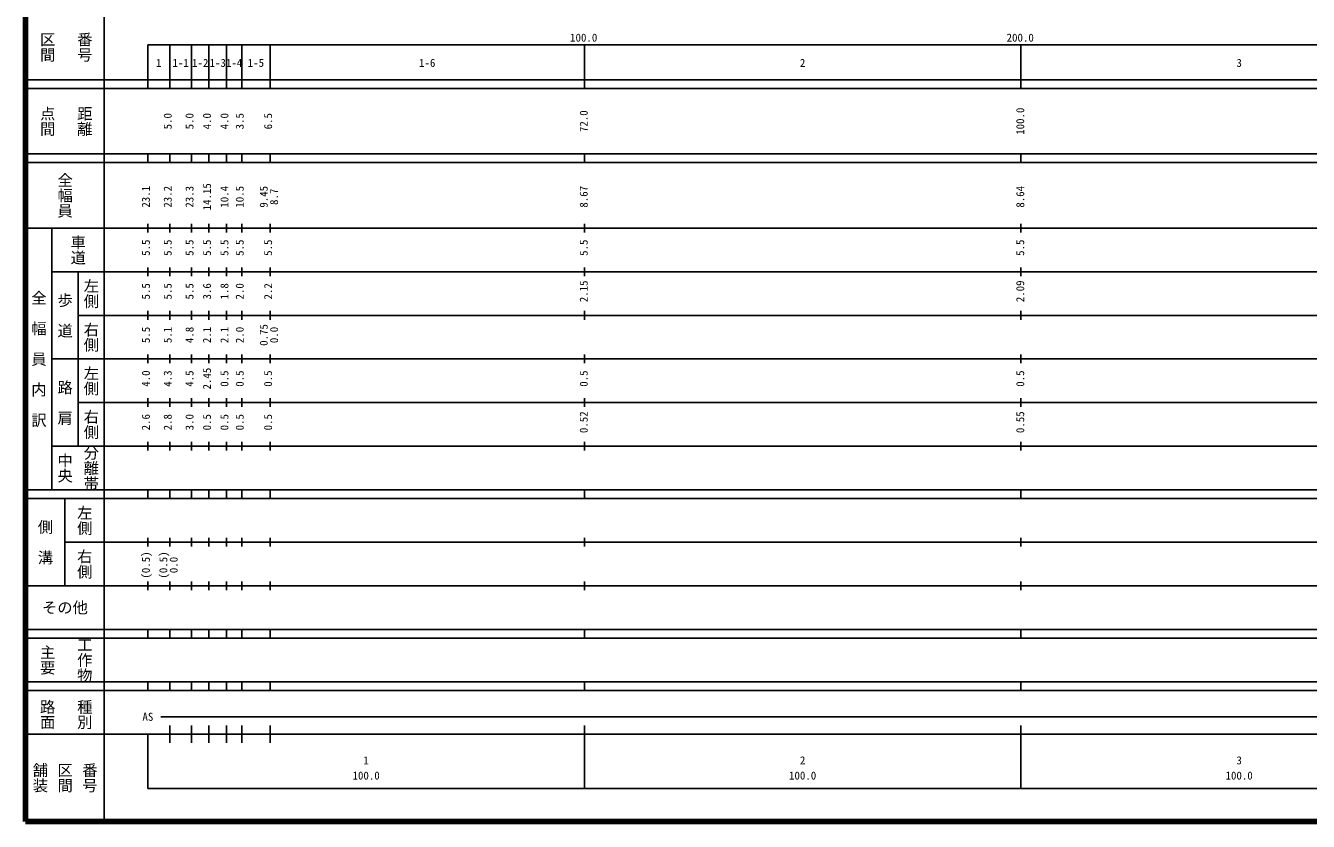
# Model space of a CAD drawing. Units: millimetres on the paper, enlarged 1000 times. Extents: x 40000 to 680000, y 20000 to 380000.
# Drawn here: x 40000 to 333853, y 20000 to 202409 of the extents above; entities that cross this region are included whole.
import ezdxf
from ezdxf.enums import TextEntityAlignment as Align

# ---------------------------------------------------------------- set-up
doc = ezdxf.new("R2010")
doc.units = ezdxf.units.MM
doc.header["$LTSCALE"] = 1000
doc.layers.add('M-TTL', color=2, linetype='Continuous', lineweight=140)
doc.layers.add('M-TTL-BAND', color=7, linetype='Continuous', lineweight=25)
doc.styles.add('@ＭＳ ゴシック', font='')
doc.styles.add('ＭＳ ゴシック', font='')
doc.styles.get('@ＭＳ ゴシック').set_extended_font_data('@MS Gothic')
doc.styles.get('ＭＳ ゴシック').set_extended_font_data('MS Gothic')

msp = doc.modelspace()

# ---------------------------------------------------------------- linework, layer by layer
at = {"layer": 'M-TTL'}
for p, q in [((40000, 380000), (40000, 20000)), ((40000, 20000), (680000, 20000))]:
    msp.add_line(p, q, dxfattribs=at)
at = {"layer": 'M-TTL-BAND'}
for p, q in [((58000, 370000), (58000, 20000)), ((68000, 198000), (579000, 198000)), ((68000, 198000), (68000, 188000)), ((73000, 188000), (73000, 198000)), ((78000, 188000), (78000, 198000)), ((82000, 188000), (82000, 198000)), ((86000, 188000), (86000, 198000)), ((89500, 188000), (89500, 198000)), ((96000, 188000), (96000, 198000)), ((168000, 188000), (168000, 198000)), ((268000, 188000), (268000, 198000)), ((40000, 190000), (579000, 190000)), ((40000, 188000), (579000, 188000)), ((40000, 173000), (579000, 173000)), ((40000, 171000), (579000, 171000)), ((68000, 171000), (68000, 173000)), ((73000, 171000), (73000, 173000)), ((78000, 171000), (78000, 173000)), ((82000, 171000), (82000, 173000)), ((86000, 171000), (86000, 173000)), ((89500, 171000), (89500, 173000)), ((96000, 171000), (96000, 173000)), ((168000, 171000), (168000, 173000)), ((268000, 171000), (268000, 173000)), ((40000, 156000), (579000, 156000)), ((46000, 96000), (46000, 156000)), ((68000, 155000), (68000, 157000)), ((73000, 155000), (73000, 157000)), ((78000, 155000), (78000, 157000)), ((82000, 155000), (82000, 157000)), ((86000, 155000), (86000, 157000)), ((89500, 155000), (89500, 157000)), ((96000, 155000), (96000, 157000)), ((168000, 155000), (168000, 157000)), ((268000, 155000), (268000, 157000)), ((68000, 145000), (68000, 147000)), ((73000, 145000), (73000, 147000)), ((78000, 145000), (78000, 147000)), ((82000, 145000), (82000, 147000)), ((86000, 145000), (86000, 147000)), ((89500, 145000), (89500, 147000)), ((96000, 145000), (96000, 147000)), ((168000, 145000), (168000, 147000)), ((268000, 145000), (268000, 147000)), ((46000, 146000), (579000, 146000)), ((52000, 146000), (52000, 106000)), ((52000, 136000), (579000, 136000)), ((68000, 135000), (68000, 137000)), ((73000, 135000), (73000, 137000)), ((78000, 135000), (78000, 137000)), ((82000, 135000), (82000, 137000)), ((86000, 135000), (86000, 137000)), ((89500, 135000), (89500, 137000)), ((96000, 135000), (96000, 137000)), ((168000, 135000), (168000, 137000)), ((268000, 135000), (268000, 137000)), ((68000, 125000), (68000, 127000)), ((73000, 125000), (73000, 127000)), ((78000, 125000), (78000, 127000)), ((82000, 125000), (82000, 127000)), ((86000, 125000), (86000, 127000)), ((89500, 125000), (89500, 127000)), ((96000, 125000), (96000, 127000)), ((168000, 125000), (168000, 127000)), ((268000, 125000), (268000, 127000)), ((46000, 126000), (579000, 126000)), ((52000, 116000), (579000, 116000)), ((68000, 115000), (68000, 117000)), ((73000, 115000), (73000, 117000)), ((78000, 115000), (78000, 117000)), ((82000, 115000), (82000, 117000)), ((86000, 115000), (86000, 117000)), ((89500, 115000), (89500, 117000)), ((96000, 115000), (96000, 117000)), ((168000, 115000), (168000, 117000)), ((268000, 115000), (268000, 117000)), ((46000, 106000), (579000, 106000)), ((68000, 105000), (68000, 107000)), ((73000, 105000), (73000, 107000)), ((78000, 105000), (78000, 107000)), ((82000, 105000), (82000, 107000)), ((86000, 105000), (86000, 107000)), ((89500, 105000), (89500, 107000)), ((96000, 105000), (96000, 107000)), ((168000, 105000), (168000, 107000)), ((268000, 105000), (268000, 107000)), ((40000, 96000), (579000, 96000)), ((68000, 94000), (68000, 96000)), ((73000, 94000), (73000, 96000)), ((78000, 94000), (78000, 96000)), ((82000, 94000), (82000, 96000)), ((86000, 94000), (86000, 96000)), ((89500, 94000), (89500, 96000)), ((96000, 94000), (96000, 96000)), ((168000, 94000), (168000, 96000)), ((268000, 94000), (268000, 96000)), ((40000, 94000), (579000, 94000)), ((49000, 94000), (49000, 74000)), ((49000, 84000), (579000, 84000)), ((68000, 83000), (68000, 85000)), ((73000, 83000), (73000, 85000)), ((78000, 83000), (78000, 85000)), ((82000, 83000), (82000, 85000)), ((86000, 83000), (86000, 85000)), ((89500, 83000), (89500, 85000)), ((96000, 83000), (96000, 85000)), ((168000, 83000), (168000, 85000)), ((268000, 83000), (268000, 85000)), ((40000, 74000), (579000, 74000)), ((68000, 73000), (68000, 75000)), ((73000, 73000), (73000, 75000)), ((78000, 73000), (78000, 75000)), ((82000, 73000), (82000, 75000)), ((86000, 73000), (86000, 75000)), ((89500, 73000), (89500, 75000)), ((96000, 73000), (96000, 75000)), ((168000, 73000), (168000, 75000)), ((268000, 73000), (268000, 75000)), ((40000, 64000), (579000, 64000)), ((40000, 62000), (579000, 62000)), ((68000, 62000), (68000, 64000)), ((73000, 62000), (73000, 64000)), ((78000, 62000), (78000, 64000)), ((82000, 62000), (82000, 64000)), ((86000, 62000), (86000, 64000)), ((89500, 62000), (89500, 64000)), ((96000, 62000), (96000, 64000)), ((168000, 62000), (168000, 64000)), ((268000, 62000), (268000, 64000)), ((40000, 52000), (579000, 52000)), ((40000, 50000), (579000, 50000)), ((68000, 50000), (68000, 52000)), ((73000, 50000), (73000, 52000)), ((78000, 50000), (78000, 52000)), ((82000, 50000), (82000, 52000)), ((86000, 50000), (86000, 52000)), ((89500, 50000), (89500, 52000)), ((96000, 50000), (96000, 52000)), ((168000, 50000), (168000, 52000)), ((268000, 50000), (268000, 52000)), ((71000, 44000), (565000, 44000)), ((73000, 38000), (73000, 42000)), ((78000, 38000), (78000, 42000)), ((82000, 38000), (82000, 42000)), ((86000, 38000), (86000, 42000)), ((89500, 38000), (89500, 42000)), ((96000, 38000), (96000, 42000)), ((168000, 27500), (168000, 42000)), ((268000, 27500), (268000, 42000)), ((40000, 40000), (579000, 40000)), ((68000, 40000), (68000, 27500)), ((68000, 27500), (579000, 27500))]:
    msp.add_line(p, q, dxfattribs=at)

# ---------------------------------------------------------------- texts
at = {"layer": 'M-TTL-BAND', "style": '@ＭＳ ゴシック'}
for s, p in [('区間', (45000, 197500)), ('番号', (53500, 197500)), ('点間', (45000, 180500)), ('距離', (53500, 180500)), ('全幅員', (49000, 163500)), ('車道', (52000, 151000)), ('左側', (55000, 141000)), ('全\u3000幅\u3000員\u3000内\u3000訳', (43000, 126000)), ('歩\u3000道', (49000, 136000)), ('右側', (55000, 131000)), ('左側', (55000, 121000)), ('路\u3000肩', (49000, 116000)), ('右側', (55000, 111000)), ('分離帯', (55000, 101000)), ('中央', (49000, 101000)), ('左側', (53500, 89000)), ('側\u3000溝', (44500, 84000)), ('右側', (53500, 79000)), ('工作物', (53500, 57000)), ('主要', (45000, 57000)), ('路面', (45000, 44500)), ('種別', (53500, 44500)), ('舗装', (43333, 30000)), ('区間', (49000, 30000)), ('番号', (54667, 30000))]:
    msp.add_text(s, height=2566, rotation=270, dxfattribs=at).set_placement(p, align=Align.MIDDLE_CENTER)
at = {"layer": 'M-TTL-BAND', "style": 'ＭＳ ゴシック'}
for s, p in [('100.0', (167844, 198195)), ('200.0', (267844, 198195)), ('1', (70500, 192405)), ('1-1', (75500, 192405)), ('1-2', (80000, 192405)), ('1-3', (84000, 192405)), ('1-4', (87750, 192405)), ('1-5', (92750, 192405)), ('1-6', (132000, 192405)), ('2', (218000, 192405)), ('3', (318000, 192405)), ('AS', (68000, 42500)), ('1', (118000, 32523)), ('2', (218000, 32523)), ('3', (318000, 32523)), ('100.0', (118000, 29033)), ('100.0', (218000, 29033)), ('100.0', (318000, 29033))]:
    msp.add_text(s, height=1833, dxfattribs=at).set_placement(p, align=Align.BOTTOM_CENTER)
for s, p in [('5.0', (74000, 180500)), ('5.0', (79000, 180500)), ('4.0', (83000, 180500)), ('4.0', (87000, 180500)), ('3.5', (90500, 180500)), ('6.5', (97000, 180500)), ('72.0', (169309, 180500)), ('100.0', (269309, 180500)), ('23.1', (69000, 163174)), ('23.2', (74000, 163174)), ('23.3', (79000, 163174)), ('14.15', (83000, 163174)), ('10.4', (87000, 163174)), ('10.5', (90500, 163174)), ('9.45', (96000, 163174)), ('8.7', (98370, 163174)), ('8.67', (169309, 163174)), ('8.64', (269309, 163174)), ('5.5', (69000, 151500)), ('5.5', (74000, 151500)), ('5.5', (79000, 151500)), ('5.5', (83000, 151500)), ('5.5', (87000, 151500)), ('5.5', (90500, 151500)), ('5.5', (97000, 151500)), ('5.5', (169309, 151500)), ('5.5', (269309, 151500)), ('5.5', (69000, 141500)), ('5.5', (74000, 141500)), ('5.5', (79000, 141500)), ('3.6', (83000, 141500)), ('1.8', (87000, 141500)), ('2.0', (90500, 141500)), ('2.2', (97000, 141500)), ('2.15', (169309, 141500)), ('2.09', (269309, 141500)), ('5.5', (69000, 131500)), ('5.1', (74000, 131500)), ('4.8', (79000, 131500)), ('2.1', (83000, 131500)), ('2.1', (87000, 131500)), ('2.0', (90500, 131500)), ('0.75', (96000, 131500)), ('0.0', (98370, 131500)), ('2.45', (83000, 121500)), ('4.0', (69000, 121500)), ('4.3', (74000, 121500)), ('4.5', (79000, 121500)), ('0.5', (87000, 121500)), ('0.5', (90500, 121500)), ('0.5', (97000, 121500)), ('0.5', (169309, 121500)), ('0.5', (269309, 121500)), ('2.6', (69000, 111500)), ('2.8', (74000, 111500)), ('3.0', (79000, 111500)), ('0.5', (83000, 111500)), ('0.5', (87000, 111500)), ('0.5', (90500, 111500)), ('0.5', (97000, 111500)), ('0.52', (169309, 111500)), ('0.55', (269309, 111500)), ('(0.5)', (69000, 78764)), ('(0.5)', (73000, 78764)), ('0.0', (75370, 78764))]:
    msp.add_text(s, height=1833, rotation=90, dxfattribs=at).set_placement(p, align=Align.BOTTOM_CENTER)
msp.add_text('その他', height=2566, dxfattribs=at).set_placement((49000, 69000), align=Align.MIDDLE_CENTER)

doc.saveas('drawing.dxf')
